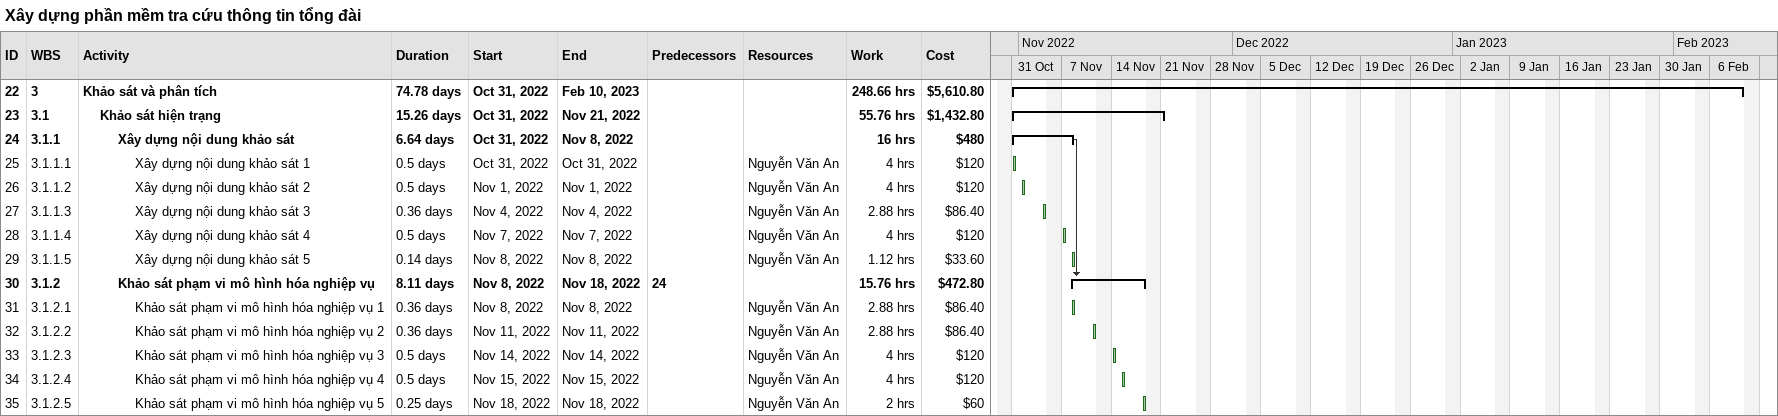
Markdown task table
Xây dựng phần mềm tra cứu thông tin tổng đài

| ID | WBS | Task | Duration | Start | Finish | Predecessors | Resources | Work (h) | Cost ($) |
|---|---|---|---|---|---|---|---|---|---|
| 22 | 3 | **Khảo sát và phân tích** | 74.78d | 2022-10-31 | 2023-02-10 |  |  | 248.66 | 5610.80 |
| 23 | 3.1 | **Khảo sát hiện trạng** | 15.26d | 2022-10-31 | 2022-11-21 |  |  | 55.76 | 1432.80 |
| 24 | 3.1.1 | **Xây dựng nội dung khảo sát** | 6.64d | 2022-10-31 | 2022-11-08 |  |  | 16 | 480 |
| 25 | 3.1.1.1 | Xây dựng nội dung khảo sát 1 | 0.5d | 2022-10-31 | 2022-10-31 |  | Nguyễn Văn An | 4 | 120 |
| 26 | 3.1.1.2 | Xây dựng nội dung khảo sát 2 | 0.5d | 2022-11-01 | 2022-11-01 |  | Nguyễn Văn An | 4 | 120 |
| 27 | 3.1.1.3 | Xây dựng nội dung khảo sát 3 | 0.36d | 2022-11-04 | 2022-11-04 |  | Nguyễn Văn An | 2.88 | 86.40 |
| 28 | 3.1.1.4 | Xây dựng nội dung khảo sát 4 | 0.5d | 2022-11-07 | 2022-11-07 |  | Nguyễn Văn An | 4 | 120 |
| 29 | 3.1.1.5 | Xây dựng nội dung khảo sát 5 | 0.14d | 2022-11-08 | 2022-11-08 |  | Nguyễn Văn An | 1.12 | 33.60 |
| 30 | 3.1.2 | **Khảo sát phạm vi mô hình hóa nghiệp vụ** | 8.11d | 2022-11-08 | 2022-11-18 | 24 |  | 15.76 | 472.80 |
| 31 | 3.1.2.1 | Khảo sát phạm vi mô hình hóa nghiệp vụ 1 | 0.36d | 2022-11-08 | 2022-11-08 |  | Nguyễn Văn An | 2.88 | 86.40 |
| 32 | 3.1.2.2 | Khảo sát phạm vi mô hình hóa nghiệp vụ 2 | 0.36d | 2022-11-11 | 2022-11-11 |  | Nguyễn Văn An | 2.88 | 86.40 |
| 33 | 3.1.2.3 | Khảo sát phạm vi mô hình hóa nghiệp vụ 3 | 0.5d | 2022-11-14 | 2022-11-14 |  | Nguyễn Văn An | 4 | 120 |
| 34 | 3.1.2.4 | Khảo sát phạm vi mô hình hóa nghiệp vụ 4 | 0.5d | 2022-11-15 | 2022-11-15 |  | Nguyễn Văn An | 4 | 120 |
| 35 | 3.1.2.5 | Khảo sát phạm vi mô hình hóa nghiệp vụ 5 | 0.25d | 2022-11-18 | 2022-11-18 |  | Nguyễn Văn An | 2 | 60 |
